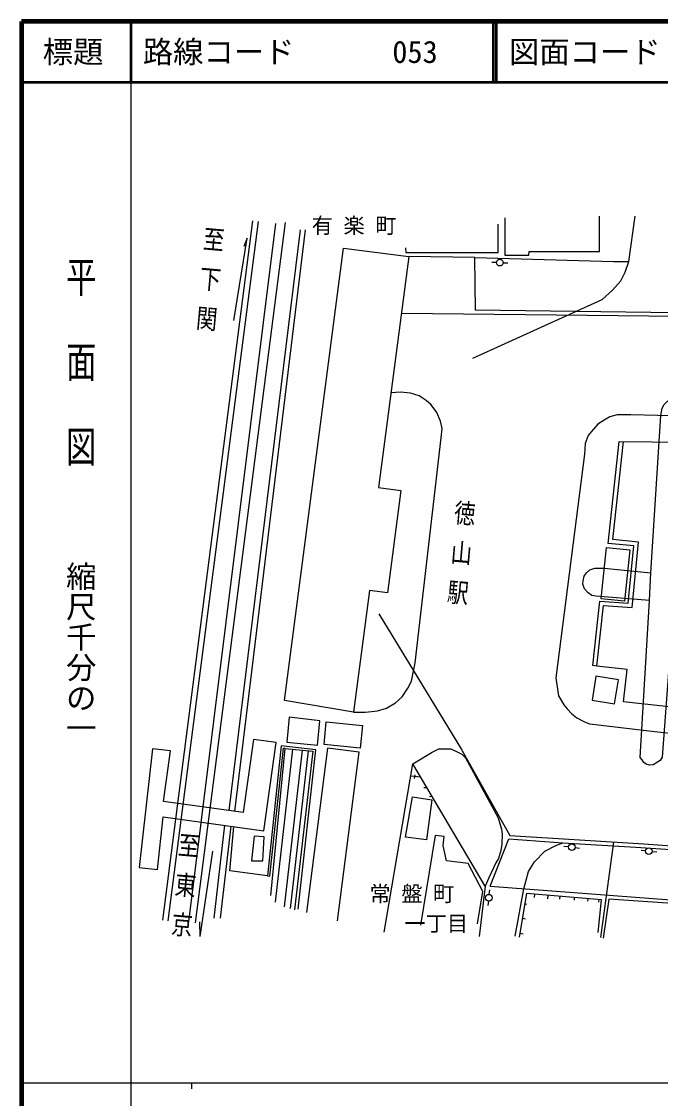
# Model space of a CAD drawing. Units: millimetres at full size, sheet at 1:1000; details may follow other scales. Extents: x 40000 to 680000, y 20000 to 380000.
# Drawn here: x 40000 to 145354, y 202409 to 380000 of the extents above; entities that cross this region are included whole.
import ezdxf
from ezdxf.enums import TextEntityAlignment as Align

# ---------------------------------------------------------------- set-up
doc = ezdxf.new("R2010")
doc.units = ezdxf.units.MM
doc.header["$LTSCALE"] = 1000
for name, color, linetype, lineweight in [('M-BGD', 7, 'Continuous', 25), ('M-BMK-ROW', 30, 'Continuous', 25), ('M-TTL', 2, 'Continuous', 140), ('M-TTL-BAND', 7, 'Continuous', 25), ('M-TTL-LINE', 7, 'Continuous', 50)]:
    doc.layers.add(name, color=color, linetype=linetype, lineweight=lineweight)
doc.layers.add('M-BMK-HTXT', color=7, linetype='Continuous')
doc.layers.add('M-TTL-TXT', color=7, linetype='Continuous')
doc.styles.add('@ＭＳ ゴシック', font='')
doc.styles.add('ＭＳ ゴシック', font='')
doc.styles.get('@ＭＳ ゴシック').set_extended_font_data('@MS Gothic')
doc.styles.get('ＭＳ ゴシック').set_extended_font_data('MS Gothic')

msp = doc.modelspace()

# ---------------------------------------------------------------- linework, layer by layer
at = {"layer": 'M-BGD'}
for p, q in [((63309, 231794), (78160, 347156)), ((64202, 231679), (79052, 347041)), ((67604, 231516), (81949, 346681)), ((68690, 231376), (83522, 346835)), ((74211, 249871), (85997, 345645)), ((75154, 249739), (86836, 345651)), ((75008, 330697), (77208, 344293)), ((77208, 344293), (76658, 342878)), ((118316, 340253), (117566, 340273)), ((119416, 340223), (120165, 340203)), ((134875, 273711), (134179, 273788)), ((84694, 260006), (81816, 234794)), ((83447, 260126), (83222, 260151)), ((86255, 259854), (83304, 234006)), ((87280, 259755), (84307, 233723)), ((104823, 255192), (104882, 255799)), ((104205, 255636), (105805, 255456)), ((106321, 253692), (106840, 253699)), ((107282, 252205), (107685, 252265)), ((71766, 232156), (73497, 247457)), ((72815, 232164), (74565, 247307)), ((130185, 243891), (129439, 243966)), ((131279, 243781), (132025, 243705)), ((142899, 243248), (142152, 243324)), ((69444, 229106), (71532, 243201)), ((143993, 243138), (144739, 243063)), ((116422, 237430), (115438, 229111)), ((117111, 236057), (117199, 236801)), ((116981, 234964), (116893, 234219)), ((123345, 234420), (122974, 234482)), ((124588, 235522), (124636, 236092)), ((126769, 235356), (126823, 235910)), ((128756, 235275), (128801, 235746)), ((131156, 235105), (131192, 235547)), ((133401, 234937), (133436, 235361)), ((135216, 234753), (135254, 235210)), ((69444, 229106), (69419, 231561)), ((123086, 231988), (122568, 232075)), ((122740, 229518), (122156, 229632))]:
    msp.add_line(p, q, dxfattribs=at)
for points in [[(103326, 342667), (103357, 341901), (118579, 341901), (118579, 346571)], [(198346, 347571), (197397, 341632), (197260, 339721), (196867, 338403), (196342, 337463), (195388, 336150), (194304, 335204), (192763, 334272), (189437, 332359), (187113, 330953), (168880, 331439), (152030, 331896), (114840, 332395), (114747, 341078), (103849, 341249)], [(114429, 324482), (135720, 334160), (137434, 335717), (138828, 337251), (139548, 338643), (140159, 340432), (141196, 347879)], [(119666, 347610), (119666, 341446), (123635, 341446), (123698, 342099), (135283, 342099), (135283, 347879)], [(114747, 341078), (137611, 340432), (140159, 340432)], [(94744, 266084), (96738, 266084), (98680, 266339), (100187, 266777), (101651, 267646), (102769, 268661), (103705, 270052), (104276, 271209), (104920, 274245), (109189, 311329), (109342, 312915), (109079, 314090), (108503, 315511), (107538, 316806), (106723, 317518), (105560, 318278), (104131, 318730), (102468, 318882), (100922, 318798)], [(172565, 314643), (144945, 315060), (140493, 315138), (138223, 315151), (136997, 314805), (136077, 314249), (135030, 313616), (133993, 312392), (133443, 311709), (132959, 310400), (132804, 308658), (128104, 271779), (128564, 268832), (129413, 267294), (129967, 266640), (130720, 265810), (131552, 265198), (132721, 264549), (133673, 264186), (135588, 263950), (144370, 262935), (165826, 260644)], [(134179, 273788), (135362, 284425), (140048, 284105), (140961, 293532), (136707, 293945), (138539, 310732)], [(138539, 310732), (176461, 310340), (177499, 309939), (177973, 309509), (178303, 308998), (178528, 308529), (178556, 307877), (178336, 306221), (177598, 303229), (175559, 293976), (173489, 284415), (169746, 267610), (169373, 266358), (168808, 265580), (168077, 265003), (167104, 264675), (164121, 264929), (156037, 265937), (146240, 267056), (139282, 267830), (139874, 273155), (134875, 273711)], [(134875, 273711), (135983, 283681), (140679, 283360), (141726, 294161), (137480, 294573), (139243, 310725)], [(143529, 284509), (134720, 285218), (134012, 285357), (133446, 285778), (132814, 286472), (132539, 287218), (132594, 287789), (132794, 288514), (133152, 289062), (133703, 289562), (134539, 289857), (136096, 289847), (143771, 289111)], [(134698, 271967), (134076, 268070), (137801, 267475), (138438, 271459), (134712, 272054)], [(85618, 233604), (88534, 259916), (82797, 260552), (80539, 239112), (74325, 239948), (75032, 247242)], [(80539, 239112), (80948, 239069), (83222, 260151)], [(81097, 235872), (83447, 260126), (88023, 259683), (85036, 233522)], [(92111, 231675), (95666, 259515), (90444, 260181), (86980, 233049)], [(99783, 229857), (104542, 257600), (107718, 259519), (108794, 260039), (109946, 260039), (110815, 260039), (111818, 259551), (112593, 259162), (113227, 258587), (118581, 248665), (119159, 246790), (119240, 245979), (119188, 244369), (119038, 243279), (118651, 241979), (118231, 241274), (117065, 238801), (116422, 237430), (104542, 257600)], [(115167, 231218), (116085, 236517), (113663, 241148), (110053, 241620), (109536, 244106), (109682, 245617), (108187, 245761), (105802, 231010)], [(117274, 237392), (120325, 245211), (129259, 244573)], [(121384, 229173), (122838, 236977), (123597, 239811), (124604, 241441), (126298, 243201), (128110, 244133), (129259, 244573), (141270, 243876), (156136, 242877), (158079, 242332), (160022, 241385), (161283, 240429), (162424, 239394), (163577, 237862), (164585, 235761), (165105, 234358), (165330, 232817), (165135, 229431)], [(117274, 237392), (154329, 234628), (159679, 228925)], [(135080, 229763), (135605, 235181), (123264, 236206), (122052, 229017)], [(158941, 228870), (153774, 234133), (136837, 235293), (135882, 228847)]]:
    msp.add_lwpolyline(points, dxfattribs=at)
for points in [[(83353, 268032), (93083, 342653), (103849, 341249), (98884, 303165), (102563, 302685), (100358, 285773), (97362, 286164), (94744, 266084)], [(158233, 317167), (146772, 274183), (145614, 258670), (145322, 258154), (144868, 257879), (144158, 257450), (143558, 257385), (142971, 257556), (142609, 257836), (142316, 258229), (142020, 258626), (143529, 284509), (143771, 289111), (145405, 315053), (145616, 316234), (145981, 316834), (146491, 317396), (147080, 317718), (147969, 317951), (151403, 317640)], [(136436, 293255), (140280, 292871), (139436, 284421), (135593, 284805)], [(84128, 265280), (83745, 261150), (88813, 260680), (89186, 264706)], [(89877, 260793), (90238, 264508), (96224, 263928), (95860, 260178)], [(61569, 260040), (59415, 240513), (62416, 240182), (63374, 248870), (79946, 246556), (81975, 261086), (78232, 261609), (76548, 249545), (63402, 251380), (64570, 259742)], [(104464, 252155), (107673, 251658), (106763, 245046), (103321, 245520)], [(77895, 241621), (79767, 241621), (80007, 245567), (78377, 245666)]]:
    msp.add_lwpolyline(points, close=True, dxfattribs=at)
for centre in [(118866, 340238), (130732, 243836), (143446, 243193), (117046, 235510)]:
    msp.add_circle(centre, 550, dxfattribs=at)
at = {"layer": 'M-BMK-ROW'}
msp.add_line((135505, 228930), (137651, 244699), dxfattribs=at)
for points in [[(102635, 331934), (153648, 331341), (196393, 330649), (221062, 299552), (222472, 297704), (223816, 296485), (225581, 295565), (227760, 294984), (231356, 295162)], [(98933, 282345), (112526, 259970), (120542, 245789), (142597, 244383), (171126, 242359), (181784, 241199), (205071, 260031), (208071, 261441), (209602, 261862), (211597, 261999), (224728, 261457), (225788, 261116), (226841, 260607)]]:
    msp.add_lwpolyline(points, dxfattribs=at)
at = {"layer": 'M-TTL'}
for p, q in [((40000, 380000), (40000, 20000)), ((680000, 380000), (40000, 380000))]:
    msp.add_line(p, q, dxfattribs=at)
at = {"layer": 'M-TTL-BAND'}
for p, q in [((58000, 370000), (58000, 20000)), ((40000, 205000), (579000, 205000)), ((68000, 205000), (68000, 204000))]:
    msp.add_line(p, q, dxfattribs=at)
at = {"layer": 'M-TTL-LINE'}
for p, q in [((58000, 380000), (58000, 370000)), ((117750, 380000), (117750, 370000)), ((118250, 380000), (118250, 370000)), ((40000, 370000), (680000, 370000))]:
    msp.add_line(p, q, dxfattribs=at)

# ---------------------------------------------------------------- texts
at = {"layer": 'M-BMK-HTXT', "style": 'ＭＳ ゴシック'}
for s, p in [('有 楽 町', (87837, 344315)), ('常 盤 町', (97374, 234121)), ('一丁目', (103130, 229204))]:
    msp.add_text(s, height=2566, dxfattribs=at).set_placement(p, align=Align.BOTTOM_LEFT)
at = {"layer": 'M-BMK-HTXT', "style": '@ＭＳ ゴシック', "width": 1.25}
for s, p in [('至 下 関', (69810, 346468)), ('徳 山 駅', (111219, 301311)), ('至 東 京', (65721, 246526))]:
    msp.add_text(s, height=2566, rotation=265, dxfattribs=at).set_placement(p, align=Align.BOTTOM_LEFT)
at = {"layer": 'M-TTL-BAND', "style": '@ＭＳ ゴシック', "width": 1.4}
msp.add_text('平  面  図', height=3666, rotation=270, dxfattribs=at).set_placement((49777, 306475), align=Align.MIDDLE_RIGHT)
at = {"layer": 'M-TTL-BAND', "style": '@ＭＳ ゴシック'}
msp.add_text('縮尺千分の一', height=3666, rotation=270, dxfattribs=at).set_placement((49777, 261030), align=Align.MIDDLE_RIGHT)
at = {"layer": 'M-TTL-TXT', "style": 'ＭＳ ゴシック'}
msp.add_text('標題', height=3666, dxfattribs=at).set_placement((48500, 375000), align=Align.MIDDLE_CENTER)
for s, p in [('路線コード', (60000, 375000)), ('053', (101142, 375000)), ('図面コード', (120380, 375000))]:
    msp.add_text(s, height=3666, dxfattribs=at).set_placement(p, align=Align.MIDDLE_LEFT)

doc.saveas('drawing.dxf')
